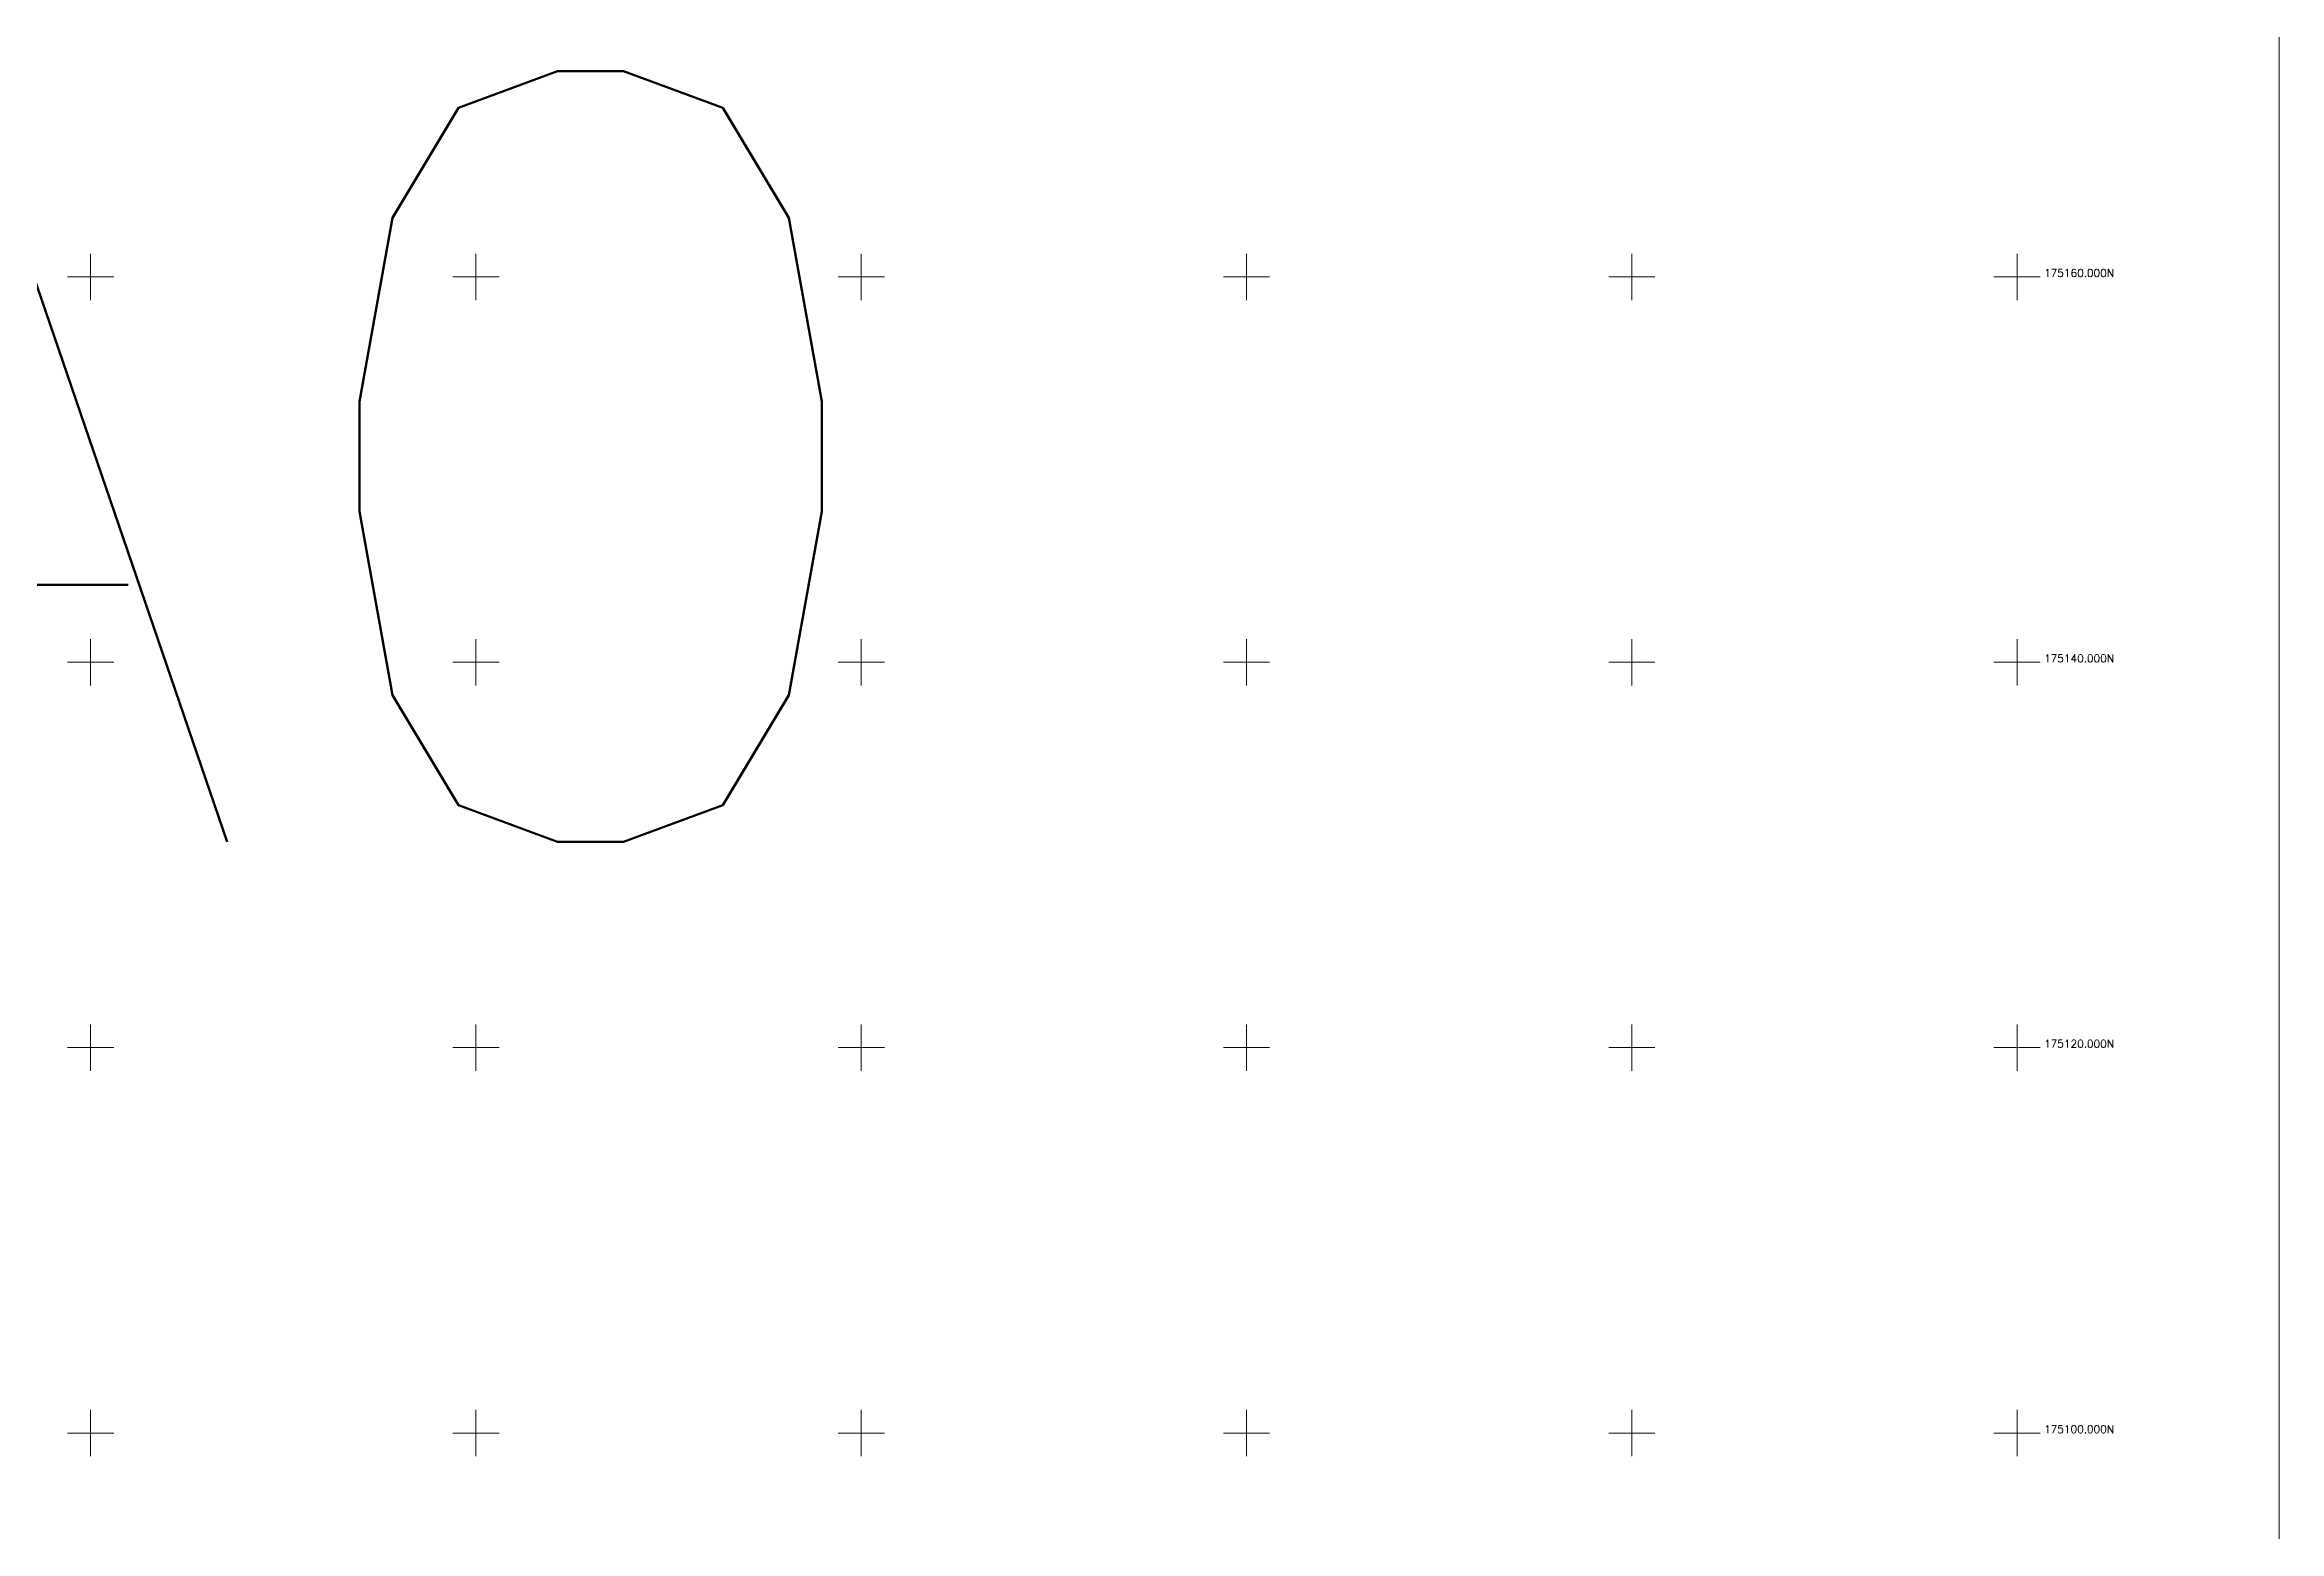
# Model space of a CAD drawing. Extents: x 521064 to 521635, y 174590 to 175241.
# Drawn here: x 521417.6 to 521533.6, y 175094.9 to 175172 of the extents above; entities that cross this region are included whole.
import ezdxf

# ---------------------------------------------------------------- set-up
doc = ezdxf.new("R2010")
doc.units = 0
for name, color, linetype, lineweight in [('I031G_SURVEY-GRID', 7, 'CONTINUOUS', 18), ('I031T_SURVEY-GRID-TXT', 7, 'CONTINUOUS', 13), ('I901G_TITLE-SHEET', 7, 'CONTINUOUS', 18)]:
    doc.layers.add(name, color=color, linetype=linetype, lineweight=lineweight)
doc.styles.add('MONOTXT', font='simplex.shx')
doc.styles.get("Standard").update_dxf_attribs({"font": 'simplex.shx'})

msp = doc.modelspace()

# ---------------------------------------------------------------- linework, layer by layer
at = {"layer": 'I031G_SURVEY-GRID'}
for p, q in [((521420, 175161.2), (521420, 175158.8)), ((521440, 175161.2), (521440, 175158.8)), ((521460, 175161.2), (521460, 175158.8)), ((521480, 175161.2), (521480, 175158.8)), ((521500, 175161.2), (521500, 175158.8)), ((521520, 175161.2), (521520, 175158.8)), ((521418.8, 175160), (521421.2, 175160)), ((521438.8, 175160), (521441.2, 175160)), ((521458.8, 175160), (521461.2, 175160)), ((521478.8, 175160), (521481.2, 175160)), ((521498.8, 175160), (521501.2, 175160)), ((521518.8, 175160), (521521.2, 175160)), ((521420, 175141.2), (521420, 175138.8)), ((521440, 175141.2), (521440, 175138.8)), ((521460, 175141.2), (521460, 175138.8)), ((521480, 175141.2), (521480, 175138.8)), ((521500, 175141.2), (521500, 175138.8)), ((521520, 175141.2), (521520, 175138.8)), ((521418.8, 175140), (521421.2, 175140)), ((521438.8, 175140), (521441.2, 175140)), ((521458.8, 175140), (521461.2, 175140)), ((521478.8, 175140), (521481.2, 175140)), ((521498.8, 175140), (521501.2, 175140)), ((521518.8, 175140), (521521.2, 175140)), ((521420, 175121.2), (521420, 175118.8)), ((521440, 175121.2), (521440, 175118.8)), ((521460, 175121.2), (521460, 175118.8)), ((521480, 175121.2), (521480, 175118.8)), ((521500, 175121.2), (521500, 175118.8)), ((521520, 175121.2), (521520, 175118.8)), ((521418.8, 175120), (521421.2, 175120)), ((521438.8, 175120), (521441.2, 175120)), ((521458.8, 175120), (521461.2, 175120)), ((521478.8, 175120), (521481.2, 175120)), ((521498.8, 175120), (521501.2, 175120)), ((521518.8, 175120), (521521.2, 175120)), ((521420, 175101.2), (521420, 175098.8)), ((521440, 175101.2), (521440, 175098.8)), ((521460, 175101.2), (521460, 175098.8)), ((521480, 175101.2), (521480, 175098.8)), ((521500, 175101.2), (521500, 175098.8)), ((521520, 175101.2), (521520, 175098.8)), ((521418.8, 175100), (521421.2, 175100)), ((521438.8, 175100), (521441.2, 175100)), ((521458.8, 175100), (521461.2, 175100)), ((521478.8, 175100), (521481.2, 175100)), ((521498.8, 175100), (521501.2, 175100)), ((521518.8, 175100), (521521.2, 175100))]:
    msp.add_line(p, q, dxfattribs=at)
at = {"layer": 'I901G_TITLE-SHEET'}
msp.add_lwpolyline([(521533.61, 175067.83), (521325.01, 175067.83), (521325.01, 175232.03), (521533.61, 175232.03)], close=True, dxfattribs=at)

# ---------------------------------------------------------------- texts
at = {"layer": 'I031T_SURVEY-GRID-TXT', "style": 'MONOTXT'}
for s, p in [('175160.000N', (521521.4, 175160)), ('175140.000N', (521521.4, 175140)), ('175120.000N', (521521.4, 175120)), ('175100.000N', (521521.4, 175100))]:
    msp.add_text(s, height=0.4, dxfattribs=at).set_placement(p)
at = {"layer": 'I901G_TITLE-SHEET'}
msp.add_text('A0', height=40, dxfattribs=at).set_placement((521397.95, 175130.68))

doc.saveas('drawing.dxf')
